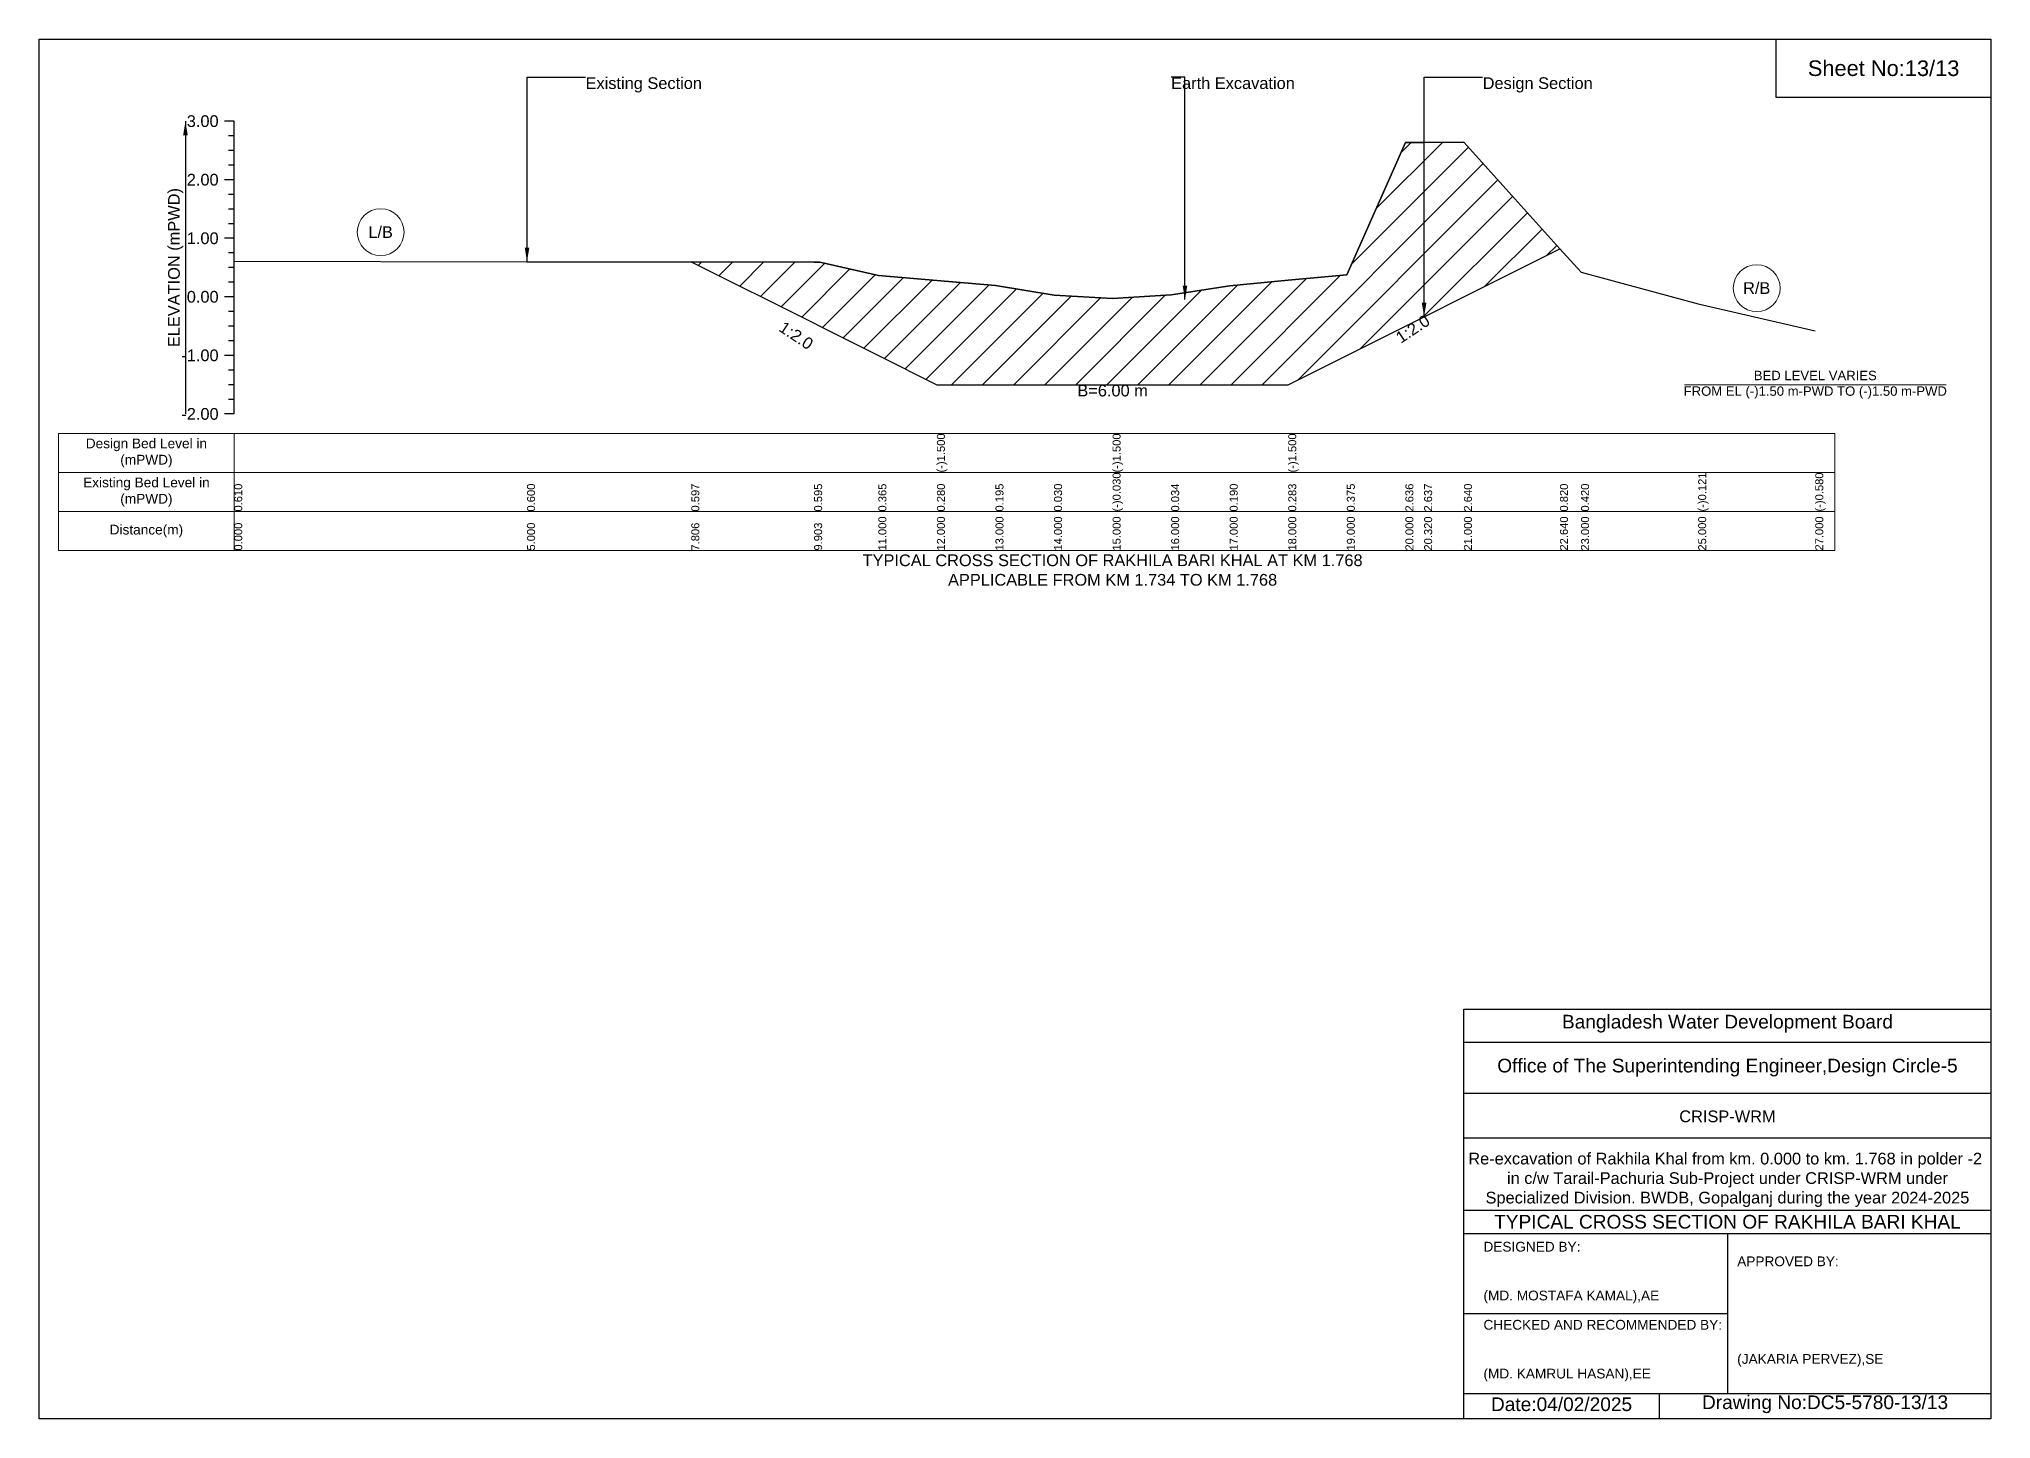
# Model space of a CAD drawing. Header units: inches. Extents: x 91000 to 238000, y -5656 to 6588.
# Drawn here: x 220000 to 228000, y -5656 to 0 of the extents above; entities that cross this region are included whole.
import ezdxf

# ---------------------------------------------------------------- set-up
doc = ezdxf.new("R2010")
doc.units = ezdxf.units.IN
doc.header["$LTSCALE"] = 7
doc.header["$MEASUREMENT"] = 0
for name, color, linetype, lineweight in [('Cross section Data Border', 7, 'Continuous', 9), ('Cross Section Labels', 7, 'Continuous', 9), ('Existing_Bed_Level for Xsection', 7, 'Continuous', 25)]:
    doc.layers.add(name, color=color, linetype=linetype, lineweight=lineweight)
doc.styles.get("Standard").update_dxf_attribs({"font": 'arial.ttf'})
doc.dimstyles.get("Standard").update_dxf_attribs({"dimtxt": 0.18, "dimasz": 0.18, "dimexe": 0.18, "dimexo": 0.0625, "dimgap": 0.09, "dimtad": 0, "dimtih": 1, "dimtoh": 1, "dimdec": 4, "dimzin": 0, "dimdsep": 46, "dimtxsty": 'Standard', "dimcen": 0.09, "dimadec": 0, "dimazin": 0, "dimtfac": 1, "dimtdec": 4, "dimtofl": 0, "dimtmove": 0, "dimatfit": 3, "dimfxl": 1, "dimtolj": 1, "dimtzin": 0, "dimarcsym": 0})

msp = doc.modelspace()

# ---------------------------------------------------------------- hatches: boundary and pattern name
at = {"layer": 'Existing_Bed_Level for Xsection'}
h = msp.add_hatch(dxfattribs=at)
h.set_pattern_fill('ANSI31', color=256, scale=720, style=0)
h.paths.add_polyline_path([(222673.3, -913.5), (223176.7, -1165.1), (223200, -1176.8), (223440, -1296.8), (223680, -1416.8), (223920, -1416.8), (224160, -1416.8), (224400, -1416.8), (224640, -1416.8), (224880, -1416.8), (225120, -1416.8), (225360, -1296.8), (225600, -1176.8), (225676.8, -1138.4), (225840, -1056.8), (226233.5, -860), (225840, -423.2), (225676.8, -423.9), (225600, -424.2), (225360, -966.8), (225120, -989), (224880, -1011.2), (224640, -1048.6), (224400, -1064), (224160, -1049.6), (223920, -1010), (223680, -989.6), (223440, -969.2), (223200, -914), (223176.7, -914)])

# ---------------------------------------------------------------- linework, layer by layer
for points in [[(220000, 0), (228000, 0), (228000, -5656), (220000, -5656)], [(227120, 0), (228000, 0), (228000, -240), (227120, -240)]]:
    msp.add_lwpolyline(points, close=True)
for points in [[(225840, -5656), (225840, -3976), (228000, -3976)], [(225840, -4112), (228000, -4112)], [(225840, -4320), (228000, -4320)], [(225840, -4504), (228000, -4504)], [(225840, -4800), (228000, -4800)], [(225840, -4896), (228000, -4896)], [(226920, -4896), (226920, -5552)], [(225840, -5224), (226920, -5224)], [(225840, -5552), (228000, -5552)], [(226640, -5552), (226640, -5656)]]:
    msp.add_lwpolyline(points)
at = {"layer": 'Cross section Data Border'}
msp.add_lwpolyline([(220080, -1616.8), (227360, -1616.8), (227360, -2096.8), (220080, -2096.8)], close=True, dxfattribs=at)
for points in [[(220800, -1616.8), (220800, -2096.8)], [(220080, -1776.8), (227360, -1776.8)], [(220080, -1936.8), (227360, -1936.8)]]:
    msp.add_lwpolyline(points, dxfattribs=at)
at = {"layer": 'Cross Section Labels'}
msp.add_lwpolyline([(226744.2, -1416.8), (227815.8, -1416.8)], dxfattribs=at)
for centre in [(221400, -791.6), (227040, -1020.9)]:
    msp.add_circle(centre, 96, dxfattribs=at)
at = {"layer": 'Existing_Bed_Level for Xsection'}
for points in [[(220800, -336.8), (220760, -336.8)], [(220800, -396.8), (220776, -396.8)], [(220800, -1536.8), (220800, -1296.8), (220800, -1056.8), (220800, -816.8), (220800, -576.8), (220800, -336.8)], [(220800, -456.8), (220776, -456.8)], [(220800, -910.4), (222000, -912.8), (222673.3, -913.5), (223176.7, -914), (223200, -914), (223440, -969.2), (223680, -989.6), (223680, -989.6), (223920, -1010), (224160, -1049.6), (224400, -1064), (224400, -1064), (224640, -1048.6), (224880, -1011.2), (225120, -989), (225120, -989), (225360, -966.8), (225600, -424.2), (225676.8, -423.9), (225840, -423.2), (226233.5, -860), (226320, -956), (226800, -1085.8), (227280, -1196)], [(220800, -516.8), (220776, -516.8)], [(220800, -576.8), (220760, -576.8)], [(220800, -636.8), (220776, -636.8)], [(220800, -696.8), (220776, -696.8)], [(220800, -756.8), (220776, -756.8)], [(220800, -816.8), (220760, -816.8)], [(220800, -876.8), (220776, -876.8)], [(220800, -936.8), (220776, -936.8)], [(220800, -996.8), (220776, -996.8)], [(220800, -1056.8), (220760, -1056.8)], [(220800, -1116.8), (220776, -1116.8)], [(220800, -1176.8), (220776, -1176.8)], [(220800, -1236.8), (220776, -1236.8)], [(220800, -1296.8), (220760, -1296.8)], [(220800, -1356.8), (220776, -1356.8)], [(220800, -1416.8), (220776, -1416.8)], [(220800, -1476.8), (220776, -1476.8)], [(220800, -1536.8), (220760, -1536.8)]]:
    msp.add_lwpolyline(points, dxfattribs=at)
msp.add_lwpolyline([(222673.3, -913.5), (223176.7, -1165.1), (223200, -1176.8), (223440, -1296.8), (223680, -1416.8), (223680, -1416.8), (223920, -1416.8), (224160, -1416.8), (224400, -1416.8), (224400, -1416.8), (224640, -1416.8), (224880, -1416.8), (225120, -1416.8), (225120, -1416.8), (225360, -1296.8), (225600, -1176.8), (225676.8, -1138.4), (225840, -1056.8), (226233.5, -860), (225840, -423.2), (225676.8, -423.9), (225600, -424.2), (225360, -966.8), (225120, -989), (225120, -989), (224880, -1011.2), (224640, -1048.6), (224400, -1064), (224400, -1064), (224160, -1049.6), (223920, -1010), (223680, -989.6), (223680, -989.6), (223440, -969.2), (223200, -914), (223176.7, -914)], close=True, dxfattribs=at)

# ---------------------------------------------------------------- texts
at = {"attachment_point": 5}
for s, insert, char_height in [('Sheet No:13/13', (227560, -120), 64), ('Bangladesh Water Development Board', (226920, -4036), 56), ('Office of The Superintending Engineer,Design Circle-5', (226920, -4216), 56)]:
    msp.add_mtext(s, dxfattribs=dict(at, insert=insert, char_height=char_height))
for s, insert, char_height, width, attachment_point in [('CRISP-WRM', (226920, -4416), 48, 2240, 5), ('Re-excavation of Rakhila Khal from km. 0.000 to km. 1.768 in polder -2  in c/w Tarail-Pachuria Sub-Project under CRISP-WRM under Specialized Division. BWDB, Gopalganj during the year 2024-2025', (226920, -4676), 48, 2160, 5), ('TYPICAL CROSS SECTION OF RAKHILA BARI KHAL', (226920, -4848), 56, 2240, 5), ('DESIGNED BY:^J^J^J(MD. MOSTAFA KAMAL),AE', (225920, -5056), 40, 1120, 4), ('APPROVED BY:^J^J^J^J^J^J(JAKARIA PERVEZ),SE', (226960, -5216), 40, 1120, 4), ('CHECKED AND RECOMMENDED BY:^J^J^J(MD. KAMRUL HASAN),EE', (225920, -5376), 40, 1120, 4), ('Date:04/02/2025', (226240, -5596), 56, 1120, 5), ('Drawing No:DC5-5780-13/13', (227320, -5596), 56, 1760, 5)]:
    msp.add_mtext(s, dxfattribs=dict(insert=insert, char_height=char_height, width=width, attachment_point=attachment_point))
at = {"layer": 'Cross section Data Border', "char_height": 40, "width": 640, "attachment_point": 5}
for s, insert in [('Design Bed Level in (mPWD)', (220440, -1696.8)), ('Existing Bed Level in (mPWD)', (220440, -1856.8)), ('Distance(m)', (220440, -2016.8))]:
    msp.add_mtext(s, dxfattribs=dict(at, insert=insert))
at = {"layer": 'Cross Section Labels'}
for s, insert, char_height, attachment_point in [('Existing Section', (222240, -156.8), 48, 1), ('Earth Excavation', (224640, -156.8), 48, 1), ('Design Section', (225916.8, -156.8), 48, 1), ('L/B', (221400, -791.6), 48, 5), ('R/B', (227040, -1020.9), 48, 5), ('BED LEVEL VARIES ^JFROM EL (-)1.50 m-PWD TO (-)1.50 m-PWD', (227280, -1416.8), 38.4, 5), ('B=6.00 m', (224400, -1416.8), 48, 2), ('TYPICAL CROSS SECTION OF RAKHILA BARI KHAL AT KM 1.768^JAPPLICABLE FROM KM 1.734 TO KM 1.768', (224400, -2176.8), 48, 5)]:
    msp.add_mtext(s, dxfattribs=dict(at, insert=insert, char_height=char_height, attachment_point=attachment_point))
at = {"layer": 'Cross Section Labels', "char_height": 48, "attachment_point": 2}
for insert, rotation in [((223116.7, -1195.1), 326.30993), ((225616.8, -1168.4), 33.69007)]:
    msp.add_mtext('1:2.0', dxfattribs=dict(at, insert=insert, rotation=rotation))
at = {"layer": 'Existing_Bed_Level for Xsection', "char_height": 48, "attachment_point": 6}
for s, insert in [('3.00', (220736, -336.8)), ('2.00', (220736, -576.8)), ('1.00', (220736, -816.8)), ('0.00', (220736, -1056.8)), ('-1.00', (220736, -1296.8)), ('-2.00', (220736, -1536.8))]:
    msp.add_mtext(s, dxfattribs=dict(at, insert=insert))
at = {"layer": 'Existing_Bed_Level for Xsection', "rotation": 90}
for s, insert, char_height, attachment_point in [('ELEVATION (mPWD)', (220560, -936.8), 48, 5), ('(-)1.500', (223680, -1776.8), 32.8, 1), ('(-)1.500', (224400, -1776.8), 32.8, 1), ('(-)1.500', (225120, -1776.8), 32.8, 1), ('0.610', (220800, -1936.8), 32.8, 1), ('0.600', (222000, -1936.8), 32.8, 1), ('0.597', (222673.3, -1936.8), 32.8, 1), ('0.595', (223176.7, -1936.8), 32.8, 1), ('0.365', (223440, -1936.8), 32.8, 1), ('0.280', (223680, -1936.8), 32.8, 1), ('0.195', (223920, -1936.8), 32.8, 1), ('0.030', (224160, -1936.8), 32.8, 1), ('(-)0.030', (224400, -1936.8), 32.8, 1), ('0.034', (224640, -1936.8), 32.8, 1), ('0.190', (224880, -1936.8), 32.8, 1), ('0.283', (225120, -1936.8), 32.8, 1), ('0.375', (225360, -1936.8), 32.8, 1), ('2.636', (225600, -1936.8), 32.8, 1), ('2.637', (225676.8, -1936.8), 32.8, 1), ('2.640', (225840, -1936.8), 32.8, 1), ('0.820', (226233.5, -1936.8), 32.8, 1), ('0.420', (226320, -1936.8), 32.8, 1), ('(-)0.121', (226800, -1936.8), 32.8, 1), ('(-)0.580', (227280, -1936.8), 32.8, 1), ('0.000', (220800, -2096.8), 32.8, 1), ('5.000', (222000, -2096.8), 32.8, 1), ('7.806', (222673.3, -2096.8), 32.8, 1), ('9.903', (223176.7, -2096.8), 32.8, 1), ('11.000', (223440, -2096.8), 32.8, 1), ('12.000', (223680, -2096.8), 32.8, 1), ('13.000', (223920, -2096.8), 32.8, 1), ('14.000', (224160, -2096.8), 32.8, 1), ('15.000', (224400, -2096.8), 32.8, 1), ('16.000', (224640, -2096.8), 32.8, 1), ('17.000', (224880, -2096.8), 32.8, 1), ('18.000', (225120, -2096.8), 32.8, 1), ('19.000', (225360, -2096.8), 32.8, 1), ('20.000', (225600, -2096.8), 32.8, 1), ('20.320', (225676.8, -2096.8), 32.8, 1), ('21.000', (225840, -2096.8), 32.8, 1), ('22.640', (226233.5, -2096.8), 32.8, 1), ('23.000', (226320, -2096.8), 32.8, 1), ('25.000', (226800, -2096.8), 32.8, 1), ('27.000', (227280, -2096.8), 32.8, 1)]:
    msp.add_mtext(s, dxfattribs=dict(at, insert=insert, char_height=char_height, attachment_point=attachment_point))

# ---------------------------------------------------------------- leaders
at = {"layer": 'Cross Section Labels', "annotation_type": 0, "has_hookline": 1, "hookline_direction": 0}
for points, text_width in [([(222000, -912.8), (222000, -156.8), (222239.9, -156.8)], 467.2), ([(224696.7, -1068.1), (224696.7, -156.8), (224639.9, -156.8)], 497), ([(225676.8, -1138.4), (225676.8, -156.8), (225916.7, -156.8)], 441.2)]:
    msp.add_leader(points, dimstyle='Standard', override={"dimasz": 57.6}, dxfattribs=dict(at, text_width=text_width))
at = {"layer": 'Existing_Bed_Level for Xsection'}
msp.add_leader([(220600, -336.8), (220600, -1536.8)], dimstyle='Standard', override={"dimasz": 57.6}, dxfattribs=at)

doc.saveas('drawing.dxf')
